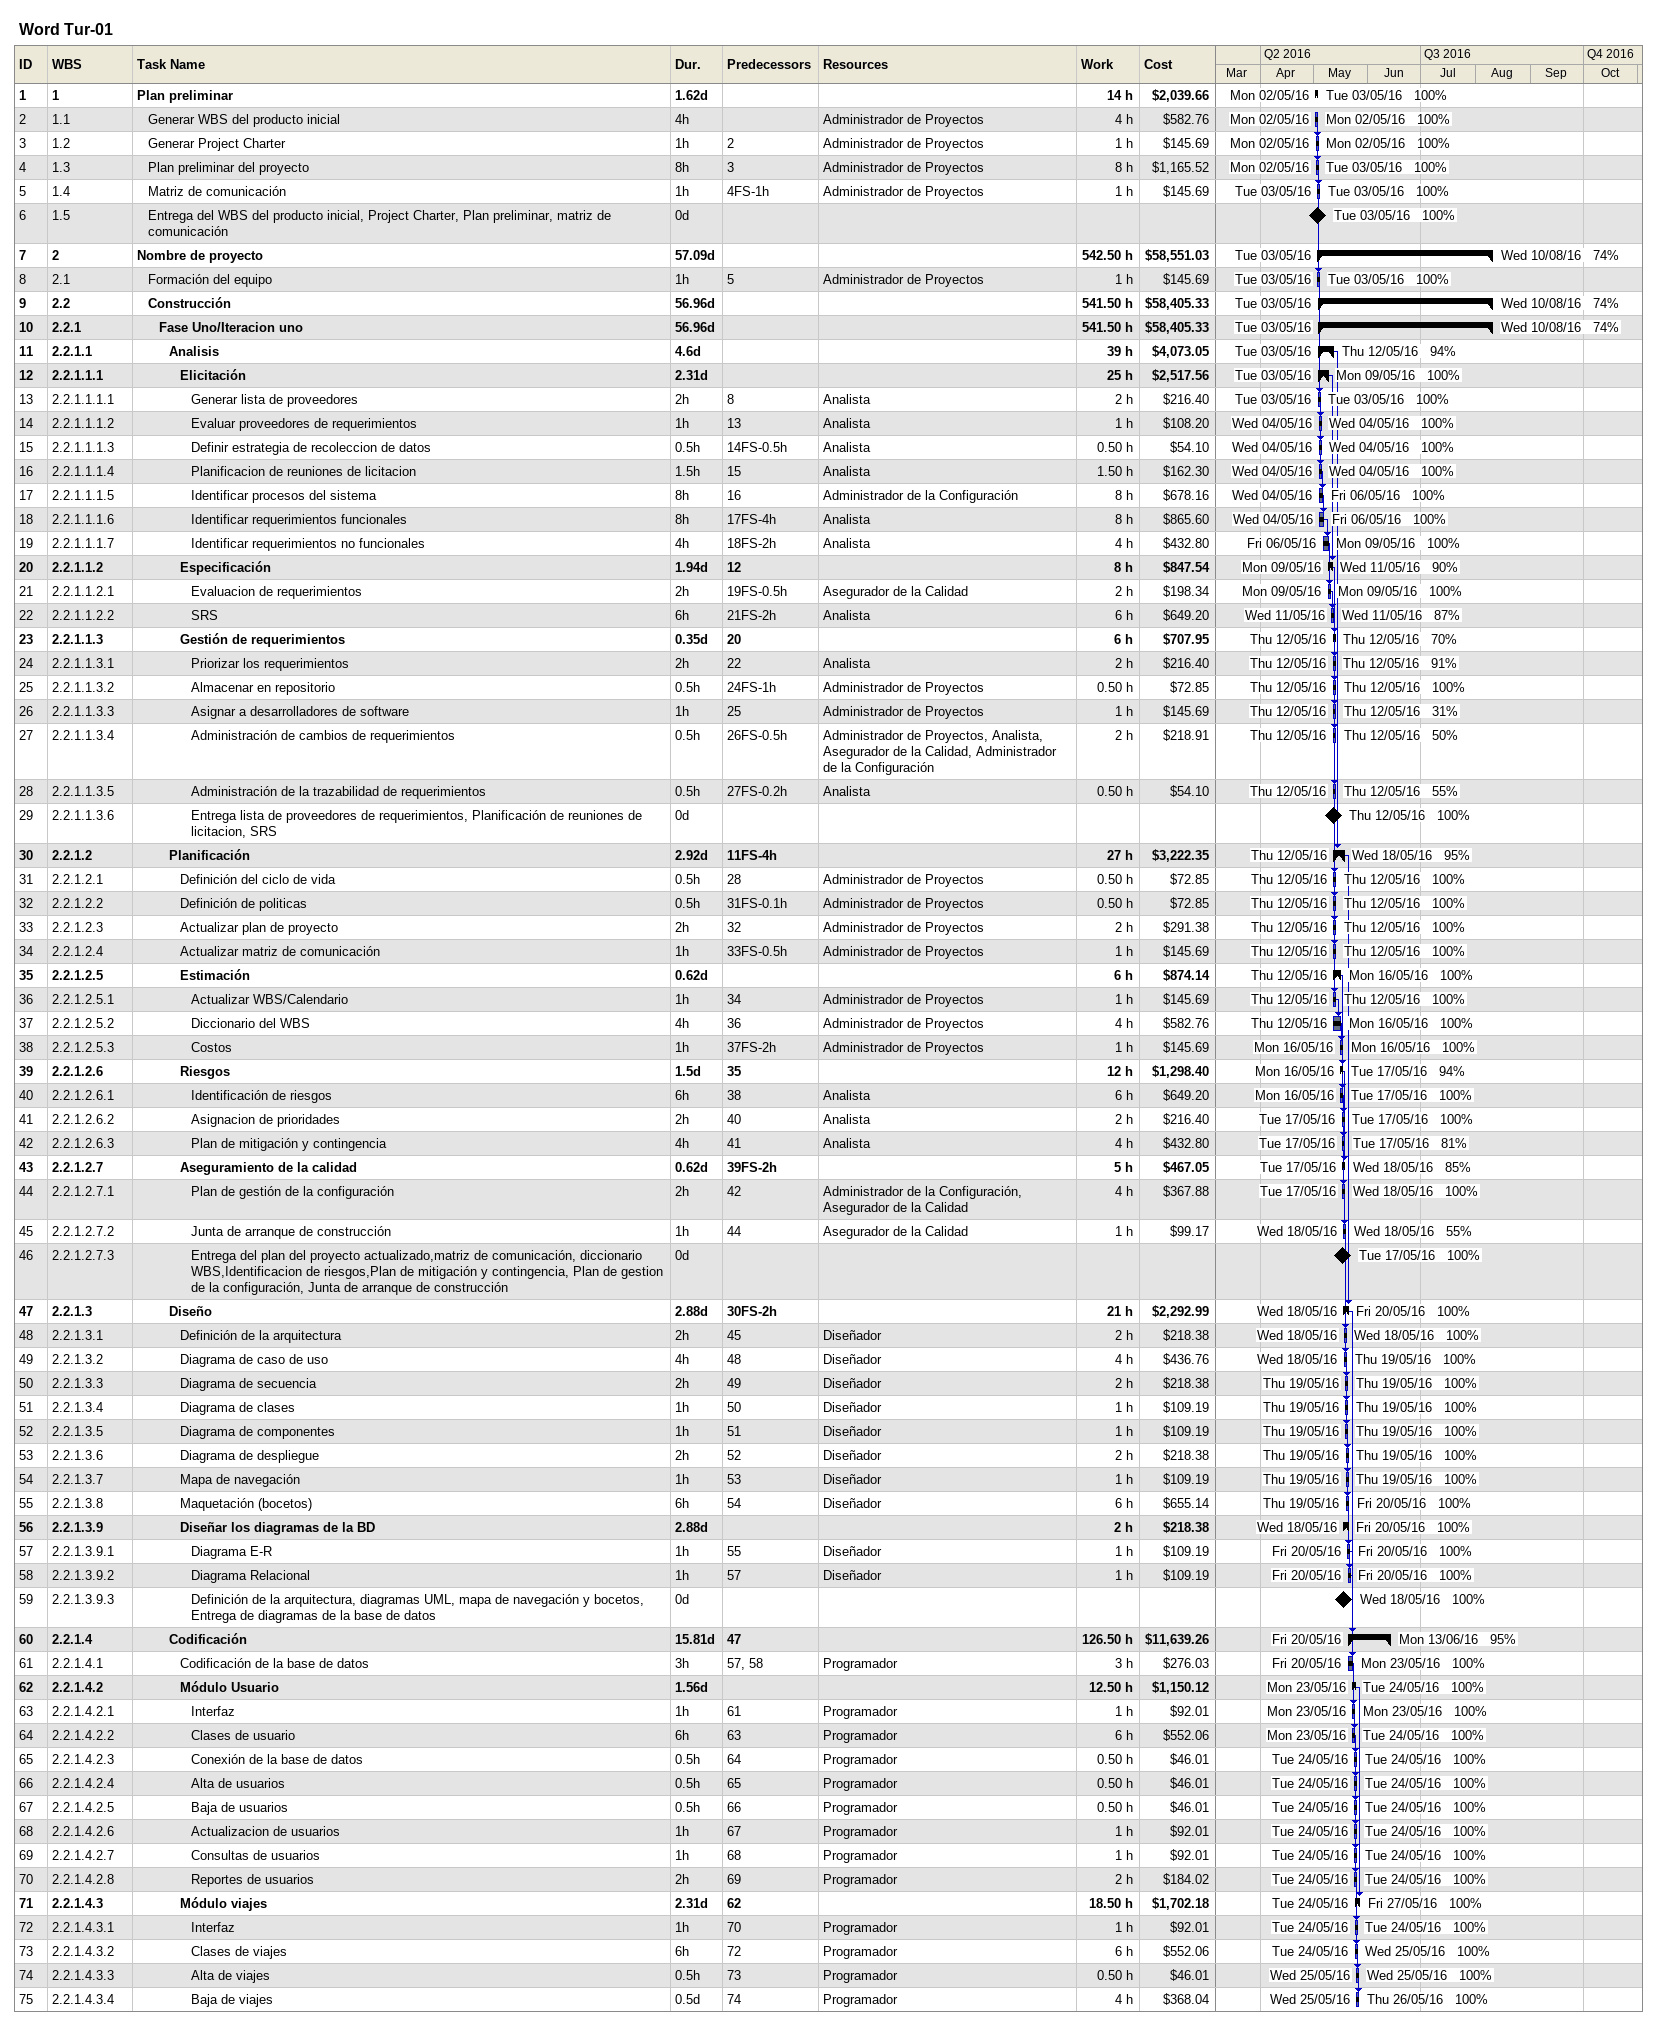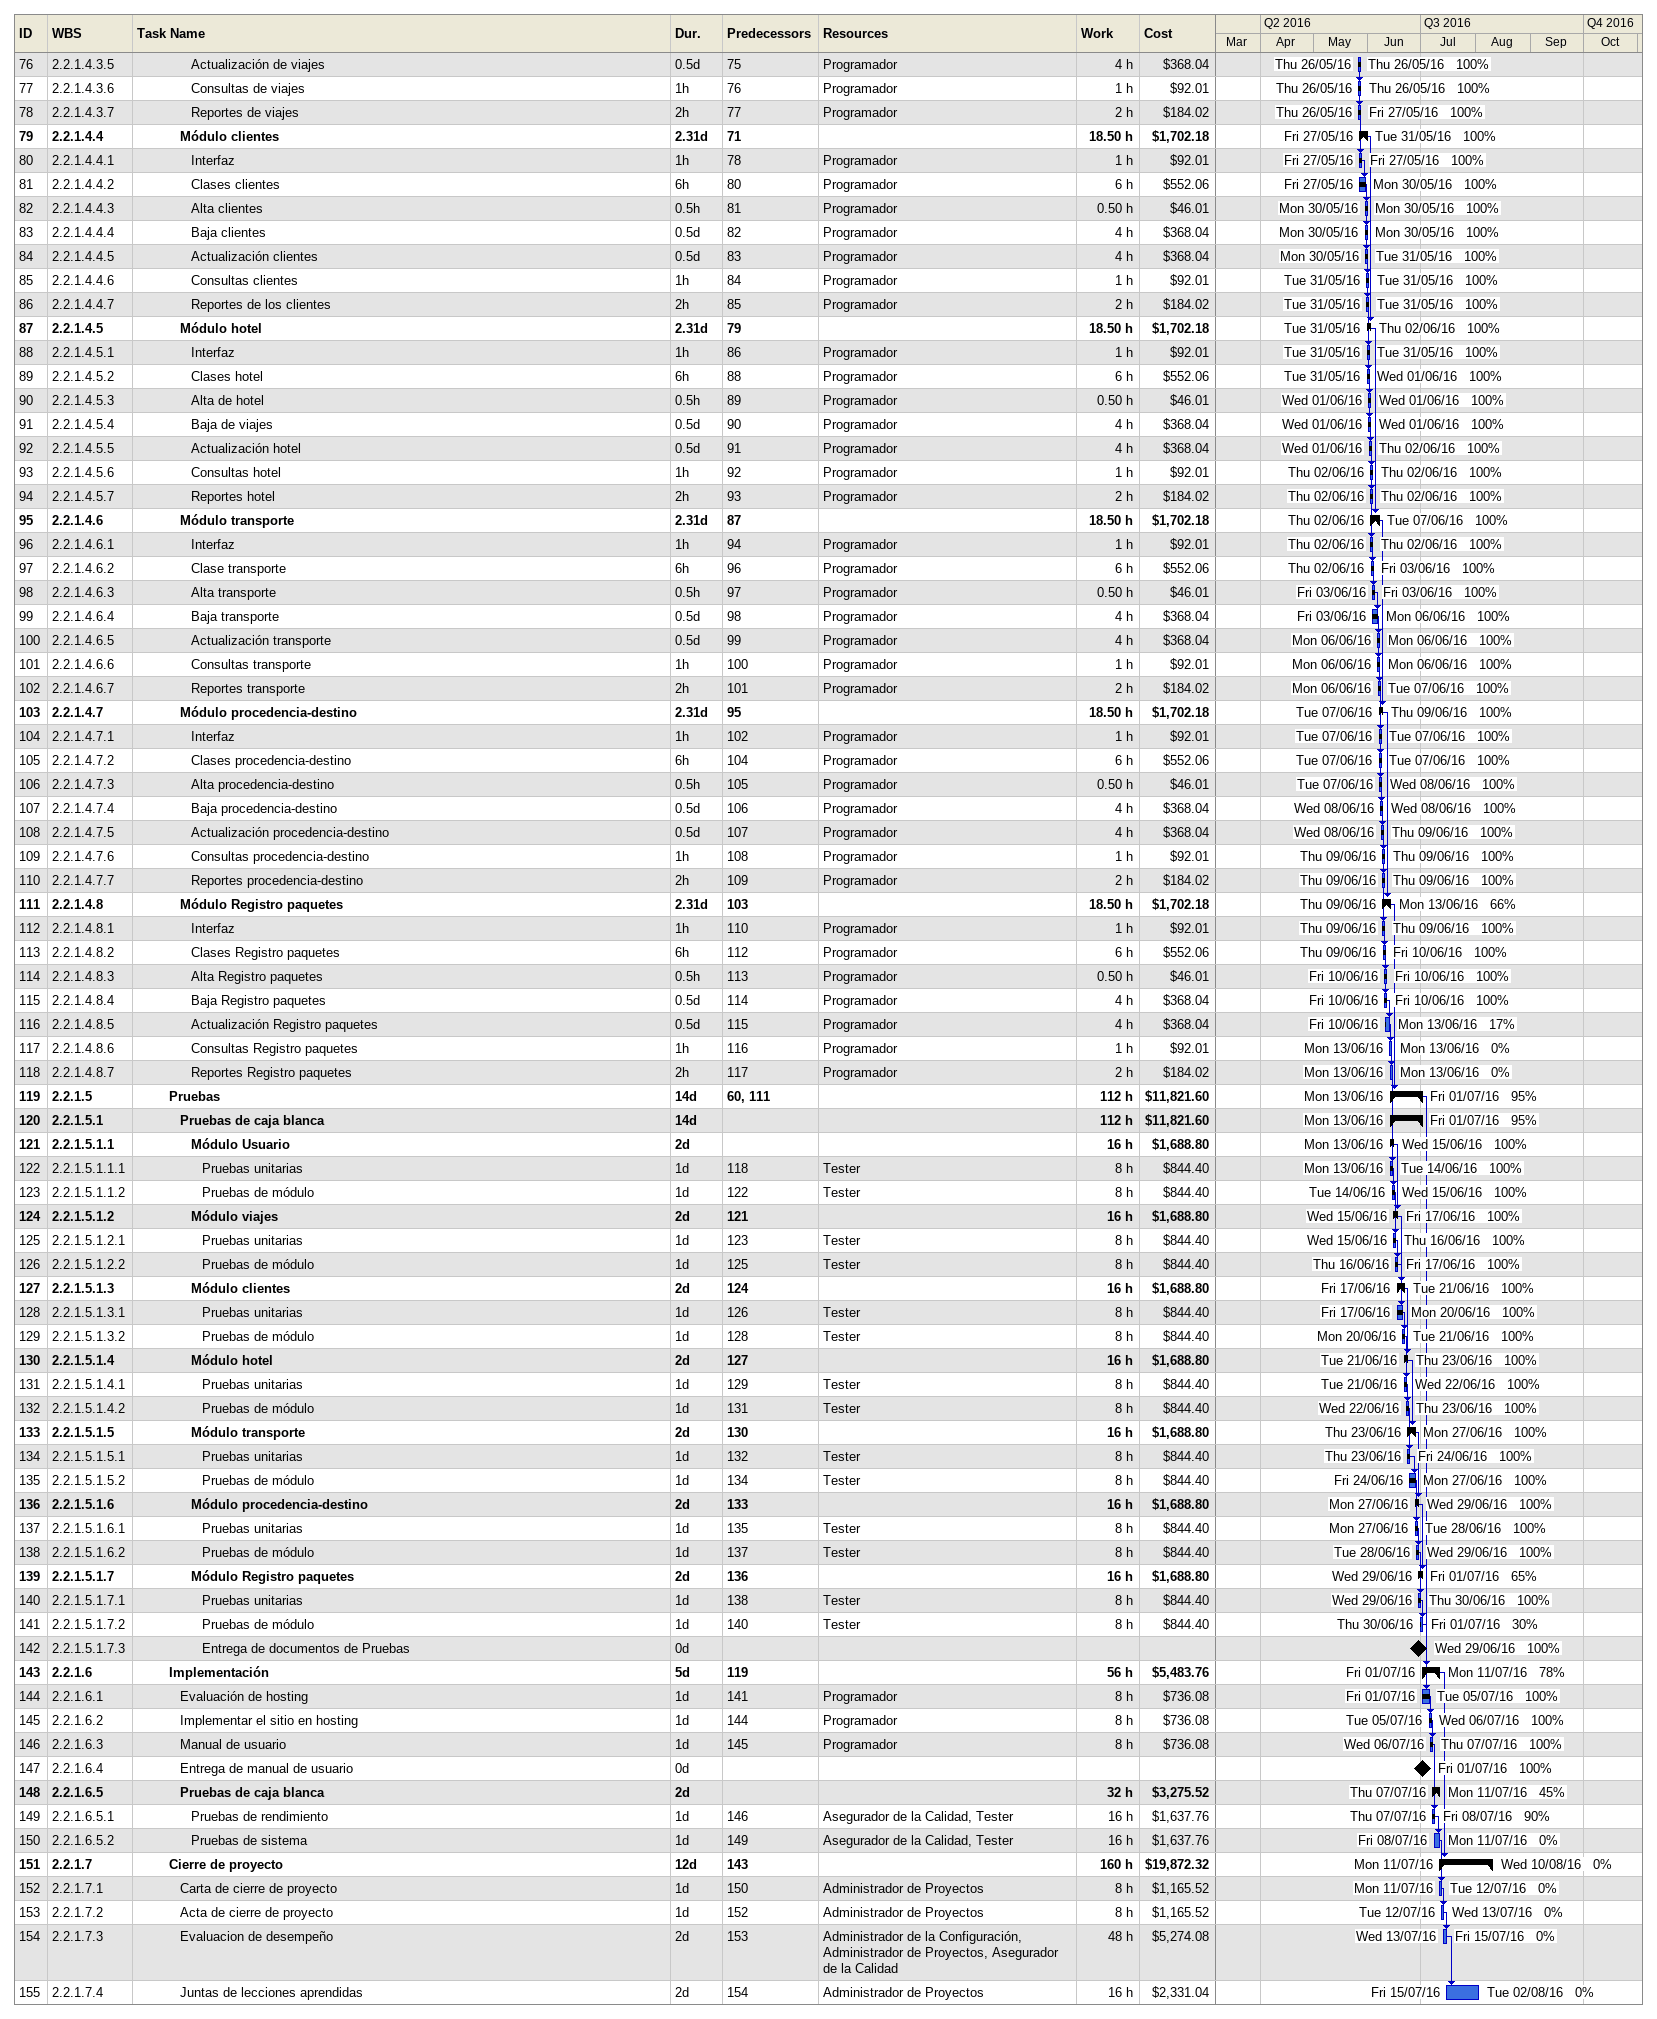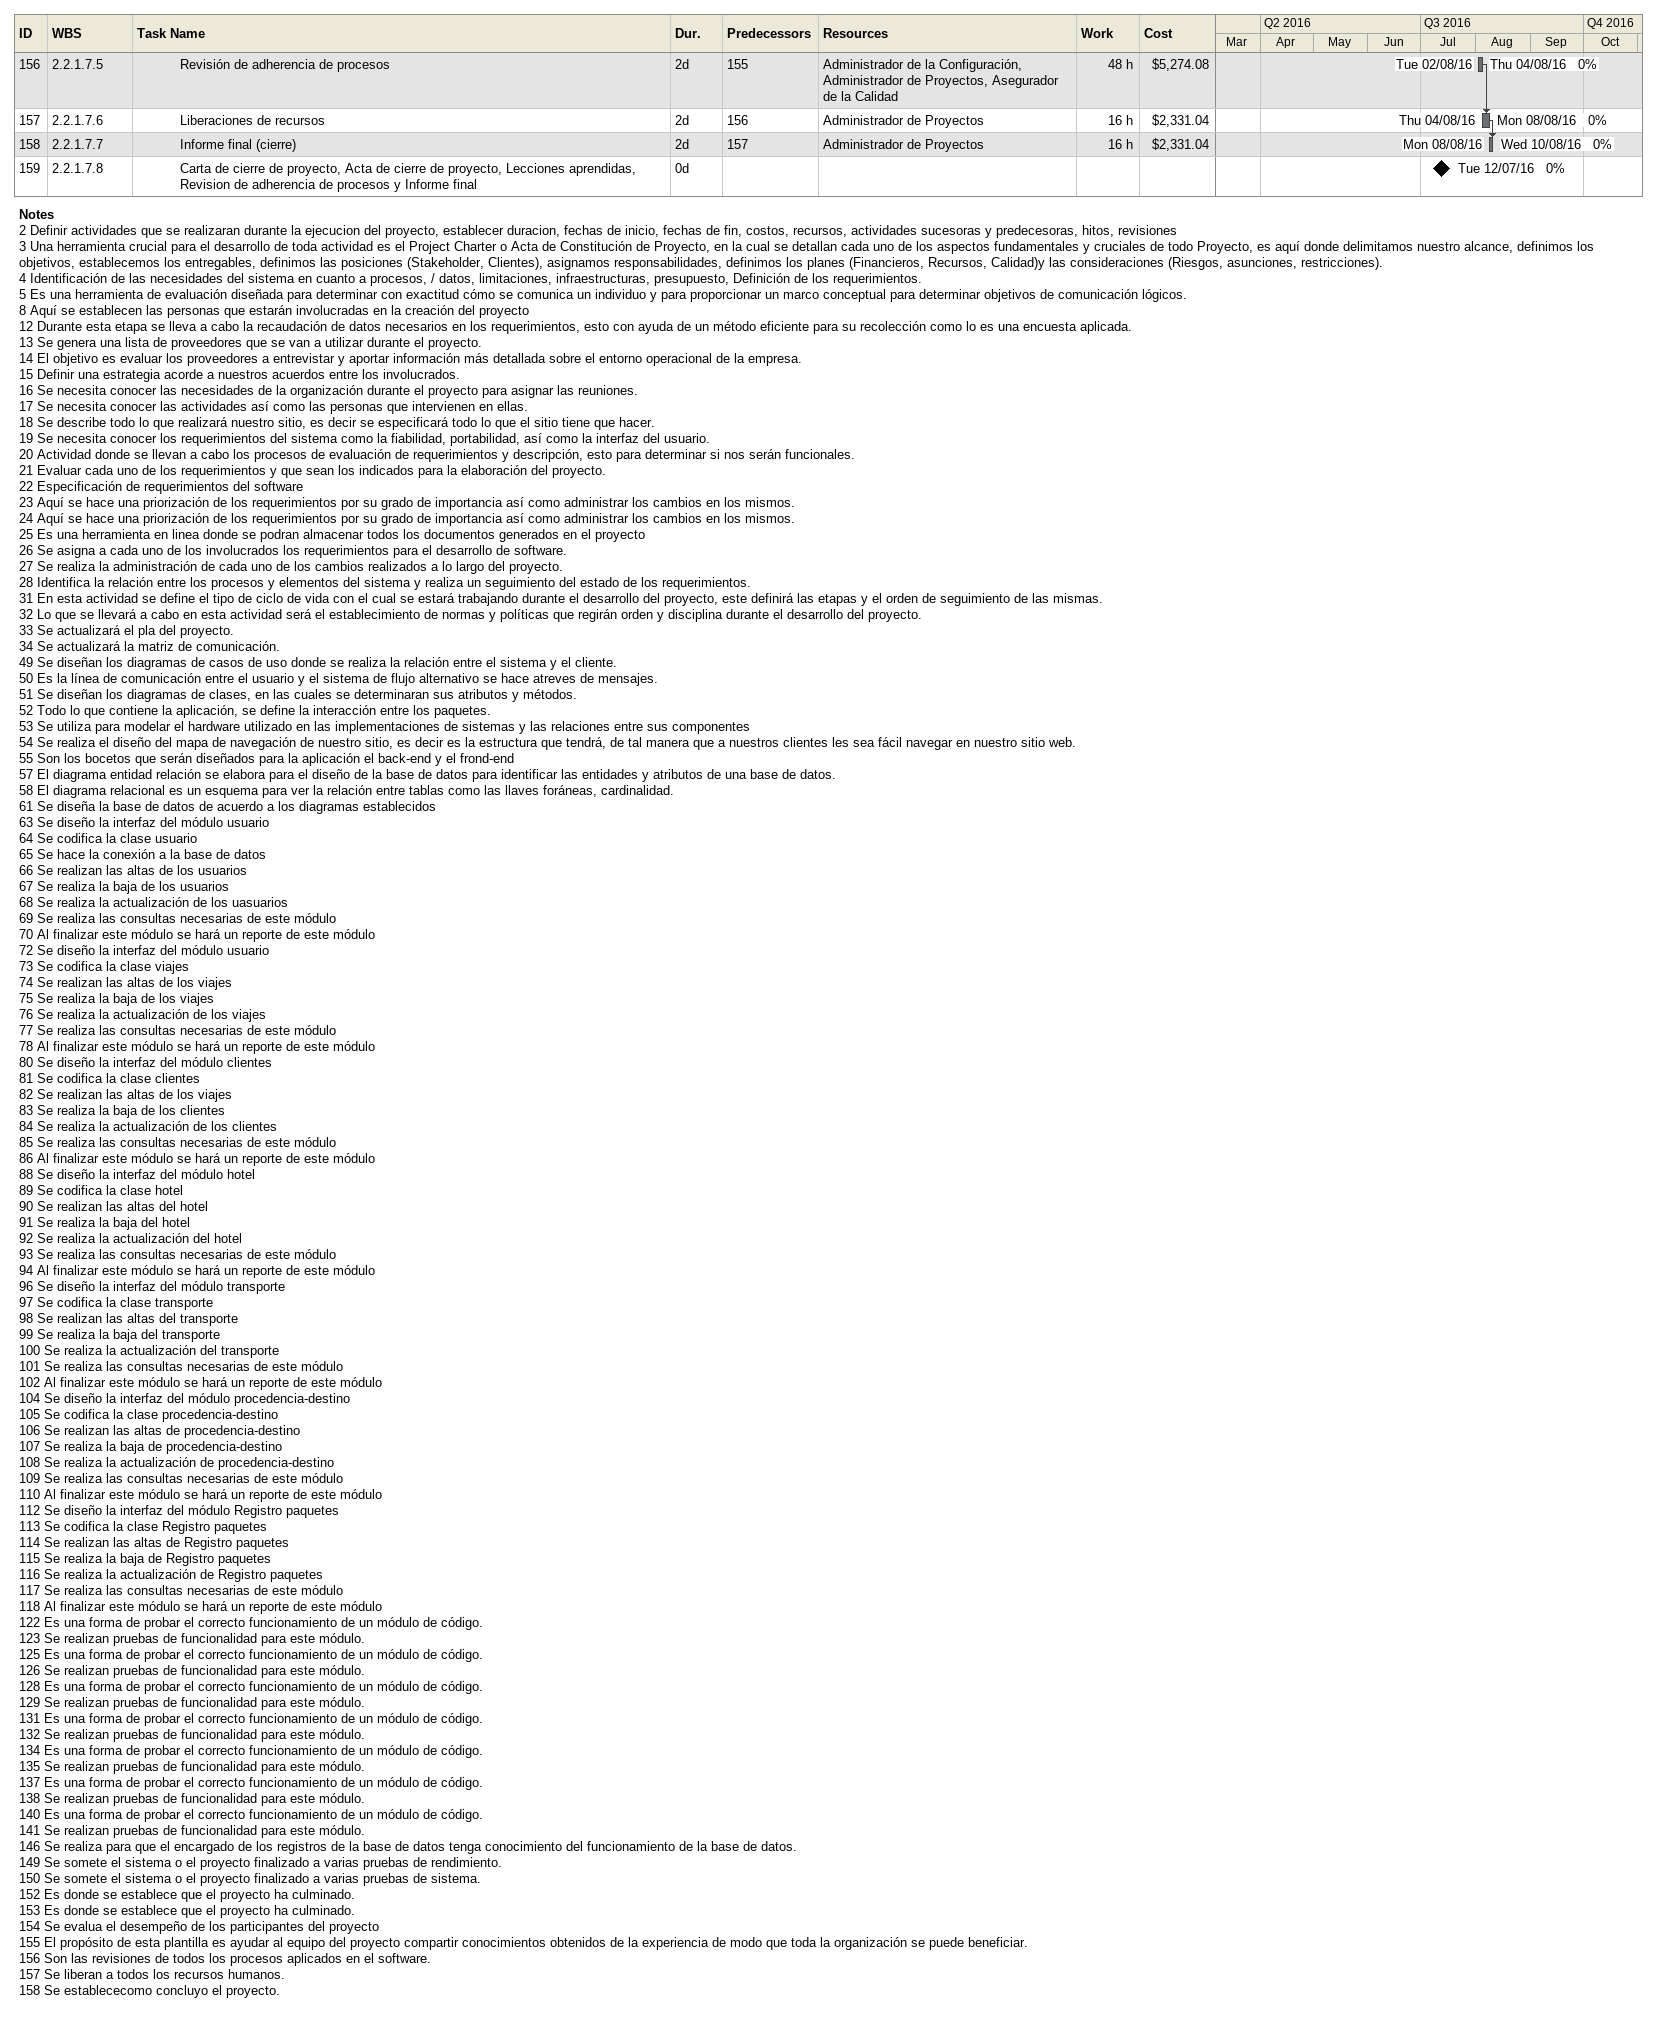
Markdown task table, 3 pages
Word Tur-01

| ID | WBS | Task | Duration | Start | Finish | Predecessors | Resources | % complete | Work (h) | Cost ($) |
|---|---|---|---|---|---|---|---|---|---|---|
| 1 | 1 | **Plan preliminar** | 1.62d | 2016-05-02 | 2016-05-03 |  |  | 100 | 14 | 2039.66 |
| 2 | 1.1 | Generar WBS del producto inicial | 4h | 2016-05-02 | 2016-05-02 |  | Administrador de Proyectos | 100 | 4 | 582.76 |
| 3 | 1.2 | Generar Project Charter | 1h | 2016-05-02 | 2016-05-02 | 2 | Administrador de Proyectos | 100 | 1 | 145.69 |
| 4 | 1.3 | Plan preliminar del proyecto | 8h | 2016-05-02 | 2016-05-03 | 3 | Administrador de Proyectos | 100 | 8 | 1165.52 |
| 5 | 1.4 | Matriz de comunicación | 1h | 2016-05-03 | 2016-05-03 | 4FS-1h | Administrador de Proyectos | 100 | 1 | 145.69 |
| 6 | 1.5 | Entrega del WBS del producto inicial, Project Charter, Plan preliminar, matriz de comunicación | 0d | 2016-05-03 | 2016-05-03 |  |  | 100 |  |  |
| 7 | 2 | **Nombre de proyecto** | 57.09d | 2016-05-03 | 2016-08-10 |  |  | 74 | 542.50 | 58551.03 |
| 8 | 2.1 | Formación del equipo | 1h | 2016-05-03 | 2016-05-03 | 5 | Administrador de Proyectos | 100 | 1 | 145.69 |
| 9 | 2.2 | **Construcción** | 56.96d | 2016-05-03 | 2016-08-10 |  |  | 74 | 541.50 | 58405.33 |
| 10 | 2.2.1 | **Fase Uno/Iteracion uno** | 56.96d | 2016-05-03 | 2016-08-10 |  |  | 74 | 541.50 | 58405.33 |
| 11 | 2.2.1.1 | **Analisis** | 4.6d | 2016-05-03 | 2016-05-12 |  |  | 94 | 39 | 4073.05 |
| 12 | 2.2.1.1.1 | **Elicitación** | 2.31d | 2016-05-03 | 2016-05-09 |  |  | 100 | 25 | 2517.56 |
| 13 | 2.2.1.1.1.1 | Generar lista de proveedores | 2h | 2016-05-03 | 2016-05-03 | 8 | Analista | 100 | 2 | 216.40 |
| 14 | 2.2.1.1.1.2 | Evaluar proveedores de requerimientos | 1h | 2016-05-04 | 2016-05-04 | 13 | Analista | 100 | 1 | 108.20 |
| 15 | 2.2.1.1.1.3 | Definir estrategia de recoleccion de datos | 0.5h | 2016-05-04 | 2016-05-04 | 14FS-0.5h | Analista | 100 | 0.50 | 54.10 |
| 16 | 2.2.1.1.1.4 | Planificacion de reuniones de licitacion | 1.5h | 2016-05-04 | 2016-05-04 | 15 | Analista | 100 | 1.50 | 162.30 |
| 17 | 2.2.1.1.1.5 | Identificar procesos del sistema | 8h | 2016-05-04 | 2016-05-06 | 16 | Administrador de la Configuración | 100 | 8 | 678.16 |
| 18 | 2.2.1.1.1.6 | Identificar requerimientos funcionales | 8h | 2016-05-04 | 2016-05-06 | 17FS-4h | Analista | 100 | 8 | 865.60 |
| 19 | 2.2.1.1.1.7 | Identificar requerimientos no funcionales | 4h | 2016-05-06 | 2016-05-09 | 18FS-2h | Analista | 100 | 4 | 432.80 |
| 20 | 2.2.1.1.2 | **Especificación** | 1.94d | 2016-05-09 | 2016-05-11 | 12 |  | 90 | 8 | 847.54 |
| 21 | 2.2.1.1.2.1 | Evaluacion de requerimientos | 2h | 2016-05-09 | 2016-05-09 | 19FS-0.5h | Asegurador de la Calidad | 100 | 2 | 198.34 |
| 22 | 2.2.1.1.2.2 | SRS | 6h | 2016-05-11 | 2016-05-11 | 21FS-2h | Analista | 87 | 6 | 649.20 |
| 23 | 2.2.1.1.3 | **Gestión de requerimientos** | 0.35d | 2016-05-12 | 2016-05-12 | 20 |  | 70 | 6 | 707.95 |
| 24 | 2.2.1.1.3.1 | Priorizar los requerimientos | 2h | 2016-05-12 | 2016-05-12 | 22 | Analista | 91 | 2 | 216.40 |
| 25 | 2.2.1.1.3.2 | Almacenar en repositorio | 0.5h | 2016-05-12 | 2016-05-12 | 24FS-1h | Administrador de Proyectos | 100 | 0.50 | 72.85 |
| 26 | 2.2.1.1.3.3 | Asignar a desarrolladores de software | 1h | 2016-05-12 | 2016-05-12 | 25 | Administrador de Proyectos | 31 | 1 | 145.69 |
| 27 | 2.2.1.1.3.4 | Administración de cambios de requerimientos | 0.5h | 2016-05-12 | 2016-05-12 | 26FS-0.5h | Administrador de Proyectos, Analista, Asegurador de la Calidad, Administrador de la Configuración | 50 | 2 | 218.91 |
| 28 | 2.2.1.1.3.5 | Administración de la trazabilidad de requerimientos | 0.5h | 2016-05-12 | 2016-05-12 | 27FS-0.2h | Analista | 55 | 0.50 | 54.10 |
| 29 | 2.2.1.1.3.6 | Entrega lista de proveedores de requerimientos, Planificación de reuniones de licitacion, SRS | 0d | 2016-05-12 | 2016-05-12 |  |  | 100 |  |  |
| 30 | 2.2.1.2 | **Planificación** | 2.92d | 2016-05-12 | 2016-05-18 | 11FS-4h |  | 95 | 27 | 3222.35 |
| 31 | 2.2.1.2.1 | Definición del ciclo de vida | 0.5h | 2016-05-12 | 2016-05-12 | 28 | Administrador de Proyectos | 100 | 0.50 | 72.85 |
| 32 | 2.2.1.2.2 | Definición de politicas | 0.5h | 2016-05-12 | 2016-05-12 | 31FS-0.1h | Administrador de Proyectos | 100 | 0.50 | 72.85 |
| 33 | 2.2.1.2.3 | Actualizar plan de proyecto | 2h | 2016-05-12 | 2016-05-12 | 32 | Administrador de Proyectos | 100 | 2 | 291.38 |
| 34 | 2.2.1.2.4 | Actualizar matriz de comunicación | 1h | 2016-05-12 | 2016-05-12 | 33FS-0.5h | Administrador de Proyectos | 100 | 1 | 145.69 |
| 35 | 2.2.1.2.5 | **Estimación** | 0.62d | 2016-05-12 | 2016-05-16 |  |  | 100 | 6 | 874.14 |
| 36 | 2.2.1.2.5.1 | Actualizar WBS/Calendario | 1h | 2016-05-12 | 2016-05-12 | 34 | Administrador de Proyectos | 100 | 1 | 145.69 |
| 37 | 2.2.1.2.5.2 | Diccionario del WBS | 4h | 2016-05-12 | 2016-05-16 | 36 | Administrador de Proyectos | 100 | 4 | 582.76 |
| 38 | 2.2.1.2.5.3 | Costos | 1h | 2016-05-16 | 2016-05-16 | 37FS-2h | Administrador de Proyectos | 100 | 1 | 145.69 |
| 39 | 2.2.1.2.6 | **Riesgos** | 1.5d | 2016-05-16 | 2016-05-17 | 35 |  | 94 | 12 | 1298.40 |
| 40 | 2.2.1.2.6.1 | Identificación de riesgos | 6h | 2016-05-16 | 2016-05-17 | 38 | Analista | 100 | 6 | 649.20 |
| 41 | 2.2.1.2.6.2 | Asignacion de prioridades | 2h | 2016-05-17 | 2016-05-17 | 40 | Analista | 100 | 2 | 216.40 |
| 42 | 2.2.1.2.6.3 | Plan de mitigación y contingencia | 4h | 2016-05-17 | 2016-05-17 | 41 | Analista | 81 | 4 | 432.80 |
| 43 | 2.2.1.2.7 | **Aseguramiento de la calidad** | 0.62d | 2016-05-17 | 2016-05-18 | 39FS-2h |  | 85 | 5 | 467.05 |
| 44 | 2.2.1.2.7.1 | Plan de gestión de la configuración | 2h | 2016-05-17 | 2016-05-18 | 42 | Administrador de la Configuración, Asegurador de la Calidad | 100 | 4 | 367.88 |
| 45 | 2.2.1.2.7.2 | Junta de arranque de construcción | 1h | 2016-05-18 | 2016-05-18 | 44 | Asegurador de la Calidad | 55 | 1 | 99.17 |
| 46 | 2.2.1.2.7.3 | Entrega del plan del proyecto actualizado,matriz de comunicación, diccionario WBS,Identificacion de riesgos,Plan de mitigación y contingencia, Plan de gestion de la configuración, Junta de arranque de construcción | 0d | 2016-05-17 | 2016-05-17 |  |  | 100 |  |  |
| 47 | 2.2.1.3 | **Diseño** | 2.88d | 2016-05-18 | 2016-05-20 | 30FS-2h |  | 100 | 21 | 2292.99 |
| 48 | 2.2.1.3.1 | Definición de la arquitectura | 2h | 2016-05-18 | 2016-05-18 | 45 | Diseñador | 100 | 2 | 218.38 |
| 49 | 2.2.1.3.2 | Diagrama de caso de uso | 4h | 2016-05-18 | 2016-05-19 | 48 | Diseñador | 100 | 4 | 436.76 |
| 50 | 2.2.1.3.3 | Diagrama de secuencia | 2h | 2016-05-19 | 2016-05-19 | 49 | Diseñador | 100 | 2 | 218.38 |
| 51 | 2.2.1.3.4 | Diagrama de clases | 1h | 2016-05-19 | 2016-05-19 | 50 | Diseñador | 100 | 1 | 109.19 |
| 52 | 2.2.1.3.5 | Diagrama de componentes | 1h | 2016-05-19 | 2016-05-19 | 51 | Diseñador | 100 | 1 | 109.19 |
| 53 | 2.2.1.3.6 | Diagrama de despliegue | 2h | 2016-05-19 | 2016-05-19 | 52 | Diseñador | 100 | 2 | 218.38 |
| 54 | 2.2.1.3.7 | Mapa de navegación | 1h | 2016-05-19 | 2016-05-19 | 53 | Diseñador | 100 | 1 | 109.19 |
| 55 | 2.2.1.3.8 | Maquetación (bocetos) | 6h | 2016-05-19 | 2016-05-20 | 54 | Diseñador | 100 | 6 | 655.14 |
| 56 | 2.2.1.3.9 | **Diseñar los diagramas de la BD** | 2.88d | 2016-05-18 | 2016-05-20 |  |  | 100 | 2 | 218.38 |
| 57 | 2.2.1.3.9.1 | Diagrama E-R | 1h | 2016-05-20 | 2016-05-20 | 55 | Diseñador | 100 | 1 | 109.19 |
| 58 | 2.2.1.3.9.2 | Diagrama Relacional | 1h | 2016-05-20 | 2016-05-20 | 57 | Diseñador | 100 | 1 | 109.19 |
| 59 | 2.2.1.3.9.3 | Definición de la arquitectura, diagramas UML, mapa de navegación y bocetos, Entrega de diagramas de la base de datos | 0d | 2016-05-18 | 2016-05-18 |  |  | 100 |  |  |
| 60 | 2.2.1.4 | **Codificación** | 15.81d | 2016-05-20 | 2016-06-13 | 47 |  | 95 | 126.50 | 11639.26 |
| 61 | 2.2.1.4.1 | Codificación de la base de datos | 3h | 2016-05-20 | 2016-05-23 | 57, 58 | Programador | 100 | 3 | 276.03 |
| 62 | 2.2.1.4.2 | **Módulo Usuario** | 1.56d | 2016-05-23 | 2016-05-24 |  |  | 100 | 12.50 | 1150.12 |
| 63 | 2.2.1.4.2.1 | Interfaz | 1h | 2016-05-23 | 2016-05-23 | 61 | Programador | 100 | 1 | 92.01 |
| 64 | 2.2.1.4.2.2 | Clases de usuario | 6h | 2016-05-23 | 2016-05-24 | 63 | Programador | 100 | 6 | 552.06 |
| 65 | 2.2.1.4.2.3 | Conexión de la base de datos | 0.5h | 2016-05-24 | 2016-05-24 | 64 | Programador | 100 | 0.50 | 46.01 |
| 66 | 2.2.1.4.2.4 | Alta de usuarios | 0.5h | 2016-05-24 | 2016-05-24 | 65 | Programador | 100 | 0.50 | 46.01 |
| 67 | 2.2.1.4.2.5 | Baja de usuarios | 0.5h | 2016-05-24 | 2016-05-24 | 66 | Programador | 100 | 0.50 | 46.01 |
| 68 | 2.2.1.4.2.6 | Actualizacion de usuarios | 1h | 2016-05-24 | 2016-05-24 | 67 | Programador | 100 | 1 | 92.01 |
| 69 | 2.2.1.4.2.7 | Consultas de usuarios | 1h | 2016-05-24 | 2016-05-24 | 68 | Programador | 100 | 1 | 92.01 |
| 70 | 2.2.1.4.2.8 | Reportes de usuarios | 2h | 2016-05-24 | 2016-05-24 | 69 | Programador | 100 | 2 | 184.02 |
| 71 | 2.2.1.4.3 | **Módulo viajes** | 2.31d | 2016-05-24 | 2016-05-27 | 62 |  | 100 | 18.50 | 1702.18 |
| 72 | 2.2.1.4.3.1 | Interfaz | 1h | 2016-05-24 | 2016-05-24 | 70 | Programador | 100 | 1 | 92.01 |
| 73 | 2.2.1.4.3.2 | Clases de viajes | 6h | 2016-05-24 | 2016-05-25 | 72 | Programador | 100 | 6 | 552.06 |
| 74 | 2.2.1.4.3.3 | Alta de viajes | 0.5h | 2016-05-25 | 2016-05-25 | 73 | Programador | 100 | 0.50 | 46.01 |
| 75 | 2.2.1.4.3.4 | Baja de viajes | 0.5d | 2016-05-25 | 2016-05-26 | 74 | Programador | 100 | 4 | 368.04 |
| 76 | 2.2.1.4.3.5 | Actualización de viajes | 0.5d | 2016-05-26 | 2016-05-26 | 75 | Programador | 100 | 4 | 368.04 |
| 77 | 2.2.1.4.3.6 | Consultas de viajes | 1h | 2016-05-26 | 2016-05-26 | 76 | Programador | 100 | 1 | 92.01 |
| 78 | 2.2.1.4.3.7 | Reportes de viajes | 2h | 2016-05-26 | 2016-05-27 | 77 | Programador | 100 | 2 | 184.02 |
| 79 | 2.2.1.4.4 | **Módulo clientes** | 2.31d | 2016-05-27 | 2016-05-31 | 71 |  | 100 | 18.50 | 1702.18 |
| 80 | 2.2.1.4.4.1 | Interfaz | 1h | 2016-05-27 | 2016-05-27 | 78 | Programador | 100 | 1 | 92.01 |
| 81 | 2.2.1.4.4.2 | Clases clientes | 6h | 2016-05-27 | 2016-05-30 | 80 | Programador | 100 | 6 | 552.06 |
| 82 | 2.2.1.4.4.3 | Alta clientes | 0.5h | 2016-05-30 | 2016-05-30 | 81 | Programador | 100 | 0.50 | 46.01 |
| 83 | 2.2.1.4.4.4 | Baja clientes | 0.5d | 2016-05-30 | 2016-05-30 | 82 | Programador | 100 | 4 | 368.04 |
| 84 | 2.2.1.4.4.5 | Actualización clientes | 0.5d | 2016-05-30 | 2016-05-31 | 83 | Programador | 100 | 4 | 368.04 |
| 85 | 2.2.1.4.4.6 | Consultas clientes | 1h | 2016-05-31 | 2016-05-31 | 84 | Programador | 100 | 1 | 92.01 |
| 86 | 2.2.1.4.4.7 | Reportes de los clientes | 2h | 2016-05-31 | 2016-05-31 | 85 | Programador | 100 | 2 | 184.02 |
| 87 | 2.2.1.4.5 | **Módulo hotel** | 2.31d | 2016-05-31 | 2016-06-02 | 79 |  | 100 | 18.50 | 1702.18 |
| 88 | 2.2.1.4.5.1 | Interfaz | 1h | 2016-05-31 | 2016-05-31 | 86 | Programador | 100 | 1 | 92.01 |
| 89 | 2.2.1.4.5.2 | Clases hotel | 6h | 2016-05-31 | 2016-06-01 | 88 | Programador | 100 | 6 | 552.06 |
| 90 | 2.2.1.4.5.3 | Alta de hotel | 0.5h | 2016-06-01 | 2016-06-01 | 89 | Programador | 100 | 0.50 | 46.01 |
| 91 | 2.2.1.4.5.4 | Baja de viajes | 0.5d | 2016-06-01 | 2016-06-01 | 90 | Programador | 100 | 4 | 368.04 |
| 92 | 2.2.1.4.5.5 | Actualización hotel | 0.5d | 2016-06-01 | 2016-06-02 | 91 | Programador | 100 | 4 | 368.04 |
| 93 | 2.2.1.4.5.6 | Consultas hotel | 1h | 2016-06-02 | 2016-06-02 | 92 | Programador | 100 | 1 | 92.01 |
| 94 | 2.2.1.4.5.7 | Reportes hotel | 2h | 2016-06-02 | 2016-06-02 | 93 | Programador | 100 | 2 | 184.02 |
| 95 | 2.2.1.4.6 | **Módulo transporte** | 2.31d | 2016-06-02 | 2016-06-07 | 87 |  | 100 | 18.50 | 1702.18 |
| 96 | 2.2.1.4.6.1 | Interfaz | 1h | 2016-06-02 | 2016-06-02 | 94 | Programador | 100 | 1 | 92.01 |
| 97 | 2.2.1.4.6.2 | Clase transporte | 6h | 2016-06-02 | 2016-06-03 | 96 | Programador | 100 | 6 | 552.06 |
| 98 | 2.2.1.4.6.3 | Alta transporte | 0.5h | 2016-06-03 | 2016-06-03 | 97 | Programador | 100 | 0.50 | 46.01 |
| 99 | 2.2.1.4.6.4 | Baja transporte | 0.5d | 2016-06-03 | 2016-06-06 | 98 | Programador | 100 | 4 | 368.04 |
| 100 | 2.2.1.4.6.5 | Actualización transporte | 0.5d | 2016-06-06 | 2016-06-06 | 99 | Programador | 100 | 4 | 368.04 |
| 101 | 2.2.1.4.6.6 | Consultas transporte | 1h | 2016-06-06 | 2016-06-06 | 100 | Programador | 100 | 1 | 92.01 |
| 102 | 2.2.1.4.6.7 | Reportes transporte | 2h | 2016-06-06 | 2016-06-07 | 101 | Programador | 100 | 2 | 184.02 |
| 103 | 2.2.1.4.7 | **Módulo procedencia-destino** | 2.31d | 2016-06-07 | 2016-06-09 | 95 |  | 100 | 18.50 | 1702.18 |
| 104 | 2.2.1.4.7.1 | Interfaz | 1h | 2016-06-07 | 2016-06-07 | 102 | Programador | 100 | 1 | 92.01 |
| 105 | 2.2.1.4.7.2 | Clases procedencia-destino | 6h | 2016-06-07 | 2016-06-07 | 104 | Programador | 100 | 6 | 552.06 |
| 106 | 2.2.1.4.7.3 | Alta procedencia-destino | 0.5h | 2016-06-07 | 2016-06-08 | 105 | Programador | 100 | 0.50 | 46.01 |
| 107 | 2.2.1.4.7.4 | Baja procedencia-destino | 0.5d | 2016-06-08 | 2016-06-08 | 106 | Programador | 100 | 4 | 368.04 |
| 108 | 2.2.1.4.7.5 | Actualización procedencia-destino | 0.5d | 2016-06-08 | 2016-06-09 | 107 | Programador | 100 | 4 | 368.04 |
| 109 | 2.2.1.4.7.6 | Consultas procedencia-destino | 1h | 2016-06-09 | 2016-06-09 | 108 | Programador | 100 | 1 | 92.01 |
| 110 | 2.2.1.4.7.7 | Reportes procedencia-destino | 2h | 2016-06-09 | 2016-06-09 | 109 | Programador | 100 | 2 | 184.02 |
| 111 | 2.2.1.4.8 | **Módulo Registro paquetes** | 2.31d | 2016-06-09 | 2016-06-13 | 103 |  | 66 | 18.50 | 1702.18 |
| 112 | 2.2.1.4.8.1 | Interfaz | 1h | 2016-06-09 | 2016-06-09 | 110 | Programador | 100 | 1 | 92.01 |
| 113 | 2.2.1.4.8.2 | Clases Registro paquetes | 6h | 2016-06-09 | 2016-06-10 | 112 | Programador | 100 | 6 | 552.06 |
| 114 | 2.2.1.4.8.3 | Alta Registro paquetes | 0.5h | 2016-06-10 | 2016-06-10 | 113 | Programador | 100 | 0.50 | 46.01 |
| 115 | 2.2.1.4.8.4 | Baja Registro paquetes | 0.5d | 2016-06-10 | 2016-06-10 | 114 | Programador | 100 | 4 | 368.04 |
| 116 | 2.2.1.4.8.5 | Actualización Registro paquetes | 0.5d | 2016-06-10 | 2016-06-13 | 115 | Programador | 17 | 4 | 368.04 |
| 117 | 2.2.1.4.8.6 | Consultas Registro paquetes | 1h | 2016-06-13 | 2016-06-13 | 116 | Programador | 0 | 1 | 92.01 |
| 118 | 2.2.1.4.8.7 | Reportes Registro paquetes | 2h | 2016-06-13 | 2016-06-13 | 117 | Programador | 0 | 2 | 184.02 |
| 119 | 2.2.1.5 | **Pruebas** | 14d | 2016-06-13 | 2016-07-01 | 60, 111 |  | 95 | 112 | 11821.60 |
| 120 | 2.2.1.5.1 | **Pruebas de caja blanca** | 14d | 2016-06-13 | 2016-07-01 |  |  | 95 | 112 | 11821.60 |
| 121 | 2.2.1.5.1.1 | **Módulo Usuario** | 2d | 2016-06-13 | 2016-06-15 |  |  | 100 | 16 | 1688.80 |
| 122 | 2.2.1.5.1.1.1 | Pruebas unitarias | 1d | 2016-06-13 | 2016-06-14 | 118 | Tester | 100 | 8 | 844.40 |
| 123 | 2.2.1.5.1.1.2 | Pruebas de módulo | 1d | 2016-06-14 | 2016-06-15 | 122 | Tester | 100 | 8 | 844.40 |
| 124 | 2.2.1.5.1.2 | **Módulo viajes** | 2d | 2016-06-15 | 2016-06-17 | 121 |  | 100 | 16 | 1688.80 |
| 125 | 2.2.1.5.1.2.1 | Pruebas unitarias | 1d | 2016-06-15 | 2016-06-16 | 123 | Tester | 100 | 8 | 844.40 |
| 126 | 2.2.1.5.1.2.2 | Pruebas de módulo | 1d | 2016-06-16 | 2016-06-17 | 125 | Tester | 100 | 8 | 844.40 |
| 127 | 2.2.1.5.1.3 | **Módulo clientes** | 2d | 2016-06-17 | 2016-06-21 | 124 |  | 100 | 16 | 1688.80 |
| 128 | 2.2.1.5.1.3.1 | Pruebas unitarias | 1d | 2016-06-17 | 2016-06-20 | 126 | Tester | 100 | 8 | 844.40 |
| 129 | 2.2.1.5.1.3.2 | Pruebas de módulo | 1d | 2016-06-20 | 2016-06-21 | 128 | Tester | 100 | 8 | 844.40 |
| 130 | 2.2.1.5.1.4 | **Módulo hotel** | 2d | 2016-06-21 | 2016-06-23 | 127 |  | 100 | 16 | 1688.80 |
| 131 | 2.2.1.5.1.4.1 | Pruebas unitarias | 1d | 2016-06-21 | 2016-06-22 | 129 | Tester | 100 | 8 | 844.40 |
| 132 | 2.2.1.5.1.4.2 | Pruebas de módulo | 1d | 2016-06-22 | 2016-06-23 | 131 | Tester | 100 | 8 | 844.40 |
| 133 | 2.2.1.5.1.5 | **Módulo transporte** | 2d | 2016-06-23 | 2016-06-27 | 130 |  | 100 | 16 | 1688.80 |
| 134 | 2.2.1.5.1.5.1 | Pruebas unitarias | 1d | 2016-06-23 | 2016-06-24 | 132 | Tester | 100 | 8 | 844.40 |
| 135 | 2.2.1.5.1.5.2 | Pruebas de módulo | 1d | 2016-06-24 | 2016-06-27 | 134 | Tester | 100 | 8 | 844.40 |
| 136 | 2.2.1.5.1.6 | **Módulo procedencia-destino** | 2d | 2016-06-27 | 2016-06-29 | 133 |  | 100 | 16 | 1688.80 |
| 137 | 2.2.1.5.1.6.1 | Pruebas unitarias | 1d | 2016-06-27 | 2016-06-28 | 135 | Tester | 100 | 8 | 844.40 |
| 138 | 2.2.1.5.1.6.2 | Pruebas de módulo | 1d | 2016-06-28 | 2016-06-29 | 137 | Tester | 100 | 8 | 844.40 |
| 139 | 2.2.1.5.1.7 | **Módulo Registro paquetes** | 2d | 2016-06-29 | 2016-07-01 | 136 |  | 65 | 16 | 1688.80 |
| 140 | 2.2.1.5.1.7.1 | Pruebas unitarias | 1d | 2016-06-29 | 2016-06-30 | 138 | Tester | 100 | 8 | 844.40 |
| 141 | 2.2.1.5.1.7.2 | Pruebas de módulo | 1d | 2016-06-30 | 2016-07-01 | 140 | Tester | 30 | 8 | 844.40 |
| 142 | 2.2.1.5.1.7.3 | Entrega de documentos de Pruebas | 0d | 2016-06-29 | 2016-06-29 |  |  | 100 |  |  |
| 143 | 2.2.1.6 | **Implementación** | 5d | 2016-07-01 | 2016-07-11 | 119 |  | 78 | 56 | 5483.76 |
| 144 | 2.2.1.6.1 | Evaluación de hosting | 1d | 2016-07-01 | 2016-07-05 | 141 | Programador | 100 | 8 | 736.08 |
| 145 | 2.2.1.6.2 | Implementar el sitio en hosting | 1d | 2016-07-05 | 2016-07-06 | 144 | Programador | 100 | 8 | 736.08 |
| 146 | 2.2.1.6.3 | Manual de usuario | 1d | 2016-07-06 | 2016-07-07 | 145 | Programador | 100 | 8 | 736.08 |
| 147 | 2.2.1.6.4 | Entrega de manual de usuario | 0d | 2016-07-01 | 2016-07-01 |  |  | 100 |  |  |
| 148 | 2.2.1.6.5 | **Pruebas de caja blanca** | 2d | 2016-07-07 | 2016-07-11 |  |  | 45 | 32 | 3275.52 |
| 149 | 2.2.1.6.5.1 | Pruebas de rendimiento | 1d | 2016-07-07 | 2016-07-08 | 146 | Asegurador de la Calidad, Tester | 90 | 16 | 1637.76 |
| 150 | 2.2.1.6.5.2 | Pruebas de sistema | 1d | 2016-07-08 | 2016-07-11 | 149 | Asegurador de la Calidad, Tester | 0 | 16 | 1637.76 |
| 151 | 2.2.1.7 | **Cierre de proyecto** | 12d | 2016-07-11 | 2016-08-10 | 143 |  | 0 | 160 | 19872.32 |
| 152 | 2.2.1.7.1 | Carta de cierre de proyecto | 1d | 2016-07-11 | 2016-07-12 | 150 | Administrador de Proyectos | 0 | 8 | 1165.52 |
| 153 | 2.2.1.7.2 | Acta de cierre de proyecto | 1d | 2016-07-12 | 2016-07-13 | 152 | Administrador de Proyectos | 0 | 8 | 1165.52 |
| 154 | 2.2.1.7.3 | Evaluacion de desempeño | 2d | 2016-07-13 | 2016-07-15 | 153 | Administrador de la Configuración, Administrador de Proyectos, Asegurador de la Calidad | 0 | 48 | 5274.08 |
| 155 | 2.2.1.7.4 | Juntas de lecciones aprendidas | 2d | 2016-07-15 | 2016-08-02 | 154 | Administrador de Proyectos | 0 | 16 | 2331.04 |
| 156 | 2.2.1.7.5 | Revisión de adherencia de procesos | 2d | 2016-08-02 | 2016-08-04 | 155 | Administrador de la Configuración, Administrador de Proyectos, Asegurador de la Calidad | 0 | 48 | 5274.08 |
| 157 | 2.2.1.7.6 | Liberaciones de recursos | 2d | 2016-08-04 | 2016-08-08 | 156 | Administrador de Proyectos | 0 | 16 | 2331.04 |
| 158 | 2.2.1.7.7 | Informe final (cierre) | 2d | 2016-08-08 | 2016-08-10 | 157 | Administrador de Proyectos | 0 | 16 | 2331.04 |
| 159 | 2.2.1.7.8 | Carta de cierre de proyecto, Acta de cierre de proyecto, Lecciones aprendidas, Revision de adherencia de procesos y Informe final | 0d | 2016-07-12 | 2016-07-12 |  |  | 0 |  |  |

Notes
- 2: Definir actividades que se realizaran durante la ejecucion del proyecto, establecer duracion, fechas de inicio, fechas de fin, costos, recursos, actividades sucesoras y predecesoras, hitos, revisiones
- 3: Una herramienta crucial para el desarrollo de toda actividad es el Project Charter o Acta de Constitución de Proyecto, en la cual se detallan cada uno de los aspectos fundamentales y cruciales de todo Proyecto, es aquí donde delimitamos nuestro alcance, definimos los objetivos, establecemos los entregables, definimos las posiciones (Stakeholder, Clientes), asignamos responsabilidades, definimos los planes (Financieros, Recursos, Calidad)y las consideraciones (Riesgos, asunciones, restricciones).
- 4: Identificación de las necesidades del sistema en cuanto a procesos, / datos, limitaciones, infraestructuras, presupuesto, Definición de los requerimientos.
- 5: Es una herramienta de evaluación diseñada para determinar con exactitud cómo se comunica un individuo y para proporcionar un marco conceptual para determinar objetivos de comunicación lógicos.
- 8: Aquí se establecen las personas que estarán involucradas en la creación del proyecto
- 12: Durante esta etapa se lleva a cabo la recaudación de datos necesarios en los requerimientos, esto con ayuda de un método eficiente para su recolección como lo es una encuesta aplicada.
- 13: Se genera una lista de proveedores que se van a utilizar durante el proyecto.
- 14: El objetivo es evaluar los proveedores a entrevistar y aportar información más detallada sobre el entorno operacional de la empresa.
- 15: Definir una estrategia acorde a nuestros acuerdos entre los involucrados.
- 16: Se necesita conocer las necesidades de la organización durante el proyecto para asignar las reuniones.
- 17: Se necesita conocer las actividades así como las personas que intervienen en ellas.
- 18: Se describe todo lo que realizará nuestro sitio, es decir se especificará todo lo que el sitio tiene que hacer.
- 19: Se necesita conocer los requerimientos del sistema como la fiabilidad, portabilidad, así como la interfaz del usuario.
- 20: Actividad donde se llevan a cabo los procesos de evaluación de requerimientos y descripción, esto para determinar si nos serán funcionales.
- 21: Evaluar cada uno de los requerimientos y que sean los indicados para la elaboración del proyecto.
- 22: Especificación de requerimientos del software
- 23: Aquí se hace una priorización de los requerimientos por su grado de importancia así como administrar los cambios en los mismos.
- 24: Aquí se hace una priorización de los requerimientos por su grado de importancia así como administrar los cambios en los mismos.
- 25: Es una herramienta en linea donde se podran almacenar todos los documentos generados en el proyecto
- 26: Se asigna a cada uno de los involucrados los requerimientos para el desarrollo de software.
- 27: Se realiza la administración de cada uno de los cambios realizados a lo largo del proyecto.
- 28: Identifica la relación entre los procesos y elementos del sistema y realiza un seguimiento del estado de los requerimientos.
- 31: En esta actividad se define el tipo de ciclo de vida con el cual se estará trabajando durante el desarrollo del proyecto, este definirá las etapas y el orden de seguimiento de las mismas.
- 32: Lo que se llevará a cabo en esta actividad será el establecimiento de normas y políticas que regirán orden y disciplina durante el desarrollo del proyecto.
- 33: Se actualizará el pla del proyecto.
- 34: Se actualizará la matriz de comunicación.
- 49: Se diseñan los diagramas de casos de uso donde se realiza la relación entre el sistema y el cliente.
- 50: Es la línea de comunicación entre el usuario y el sistema de flujo alternativo se hace atreves de mensajes.
- 51: Se diseñan los diagramas de clases, en las cuales se determinaran sus atributos y métodos.
- 52: Todo lo que contiene la aplicación, se define la interacción entre los paquetes.
- 53: Se utiliza para modelar el hardware utilizado en las implementaciones de sistemas y las relaciones entre sus componentes
- 54: Se realiza el diseño del mapa de navegación de nuestro sitio, es decir es la estructura que tendrá, de tal manera que a nuestros clientes les sea fácil navegar en nuestro sitio web.
- 55: Son los bocetos que serán diseñados para la aplicación el back-end y el frond-end
- 57: El diagrama entidad relación se elabora para el diseño de la base de datos para identificar las entidades y atributos de una base de datos.
- 58: El diagrama relacional es un esquema para ver la relación entre tablas como las llaves foráneas, cardinalidad.
- 61: Se diseña la base de datos de acuerdo a los diagramas establecidos
- 63: Se diseño la interfaz del módulo usuario
- 64: Se codifica la clase usuario
- 65: Se hace la conexión a la base de datos
- 66: Se realizan las altas de los usuarios
- 67: Se realiza la baja de los usuarios
- 68: Se realiza la actualización de los uasuarios
- 69: Se realiza las consultas necesarias de este módulo
- 70: Al finalizar este módulo se hará un reporte de este módulo
- 72: Se diseño la interfaz del módulo usuario
- 73: Se codifica la clase viajes
- 74: Se realizan las altas de los viajes
- 75: Se realiza la baja de los viajes
- 76: Se realiza la actualización de los viajes
- 77: Se realiza las consultas necesarias de este módulo
- 78: Al finalizar este módulo se hará un reporte de este módulo
- 80: Se diseño la interfaz del módulo clientes
- 81: Se codifica la clase clientes
- 82: Se realizan las altas de los viajes
- 83: Se realiza la baja de los clientes
- 84: Se realiza la actualización de los clientes
- 85: Se realiza las consultas necesarias de este módulo
- 86: Al finalizar este módulo se hará un reporte de este módulo
- 88: Se diseño la interfaz del módulo hotel
- 89: Se codifica la clase hotel
- 90: Se realizan las altas del hotel
- 91: Se realiza la baja del hotel
- 92: Se realiza la actualización del hotel
- 93: Se realiza las consultas necesarias de este módulo
- 94: Al finalizar este módulo se hará un reporte de este módulo
- 96: Se diseño la interfaz del módulo transporte
- 97: Se codifica la clase transporte
- 98: Se realizan las altas del transporte
- 99: Se realiza la baja del transporte
- 100: Se realiza la actualización del transporte
- 101: Se realiza las consultas necesarias de este módulo
- 102: Al finalizar este módulo se hará un reporte de este módulo
- 104: Se diseño la interfaz del módulo procedencia-destino
- 105: Se codifica la clase procedencia-destino
- 106: Se realizan las altas de procedencia-destino
- 107: Se realiza la baja de procedencia-destino
- 108: Se realiza la actualización de procedencia-destino
- 109: Se realiza las consultas necesarias de este módulo
- 110: Al finalizar este módulo se hará un reporte de este módulo
- 112: Se diseño la interfaz del módulo Registro paquetes
- 113: Se codifica la clase Registro paquetes
- 114: Se realizan las altas de Registro paquetes
- 115: Se realiza la baja de Registro paquetes
- 116: Se realiza la actualización de Registro paquetes
- 117: Se realiza las consultas necesarias de este módulo
- 118: Al finalizar este módulo se hará un reporte de este módulo
- 122: Es una forma de probar el correcto funcionamiento de un módulo de código.
- 123: Se realizan pruebas de funcionalidad para este módulo.
- 125: Es una forma de probar el correcto funcionamiento de un módulo de código.
- 126: Se realizan pruebas de funcionalidad para este módulo.
- 128: Es una forma de probar el correcto funcionamiento de un módulo de código.
- 129: Se realizan pruebas de funcionalidad para este módulo.
- 131: Es una forma de probar el correcto funcionamiento de un módulo de código.
- 132: Se realizan pruebas de funcionalidad para este módulo.
- 134: Es una forma de probar el correcto funcionamiento de un módulo de código.
- 135: Se realizan pruebas de funcionalidad para este módulo.
- 137: Es una forma de probar el correcto funcionamiento de un módulo de código.
- 138: Se realizan pruebas de funcionalidad para este módulo.
- 140: Es una forma de probar el correcto funcionamiento de un módulo de código.
- 141: Se realizan pruebas de funcionalidad para este módulo.
- 146: Se realiza para que el encargado de los registros de la base de datos tenga conocimiento del funcionamiento de la base de datos.
- 149: Se somete el sistema o el proyecto finalizado a varias pruebas de rendimiento.
- 150: Se somete el sistema o el proyecto finalizado a varias pruebas de sistema.
- 152: Es donde se establece que el proyecto ha culminado.
- 153: Es donde se establece que el proyecto ha culminado.
- 154: Se evalua el desempeño de los participantes del proyecto
- 155: El propósito de esta plantilla es ayudar al equipo del proyecto compartir conocimientos obtenidos de la experiencia de modo que toda la organización se puede beneficiar.
- 156: Son las revisiones de todos los procesos aplicados en el software.
- 157: Se liberan a todos los recursos humanos.
- 158: Se establececomo concluyo el proyecto.
